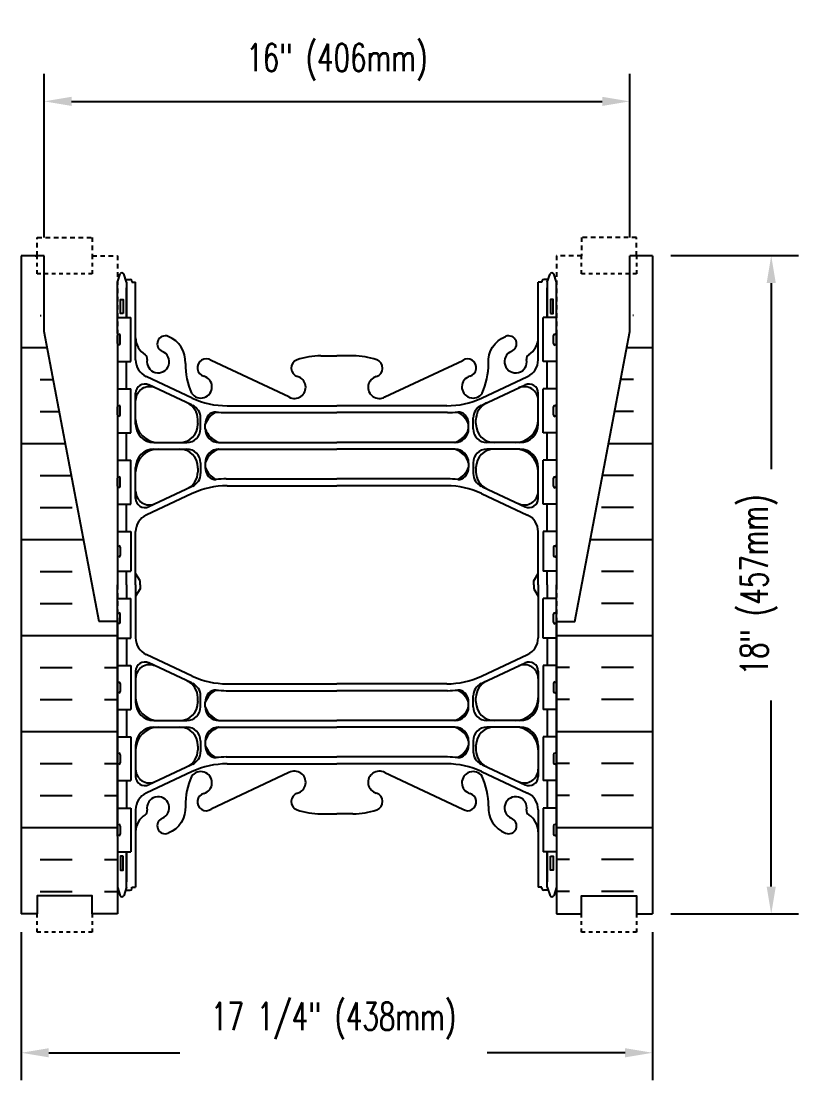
# Model space of a CAD drawing. Header units: inches. Extents: x 429.2 to 483.8, y 216 to 272.6.
# Drawn here: x 444.53 to 465.8, y 216.02 to 245.1 of the extents above; entities that cross this region are included whole.
import ezdxf

# ---------------------------------------------------------------- set-up
doc = ezdxf.new("R2010")
doc.units = ezdxf.units.IN
doc.header["$MEASUREMENT"] = 0
doc.linetypes.add('DASHED2', pattern=[0.375, 0.25, -0.125])
doc.linetypes.add('HIDDEN2', pattern=[0.1875, 0.125, -0.0625])
for name, color, linetype in [('HATCH', 12, 'Continuous'), ('Hidden2', 12, 'HIDDEN2'), ('line25', 2, 'Continuous'), ('LINE50', 5, 'Continuous'), ('LINE9', 9, 'Continuous'), ('TEXT', 4, 'Continuous'), ('Web_Edge', 9, 'Continuous')]:
    doc.layers.add(name, color=color, linetype=linetype)
doc.styles.add('DIM', font='romans.shx', dxfattribs={"width": 0.7})
doc.dimstyles.new('ext_8', dxfattribs={"dimscale": 8, "dimtxt": 0.09375, "dimasz": 0.09375, "dimexe": 0.09375, "dimexo": 0.0625, "dimgap": 0.0625, "dimtad": 1, "dimdec": 3, "dimzin": 3, "dimdsep": 46, "dimlunit": 4, "dimtxsty": 'DIM', "dimcen": 0.09, "dimdle": 0.09375, "dimclrt": 4, "dimadec": 0, "dimazin": 0, "dimtfac": 1, "dimtdec": 3, "dimtmove": 2, "dimatfit": 3, "dimfxl": 0, "dimfrac": 2, "dimtolj": 1, "dimtzin": 0, "dimarcsym": 0})

# ---------------------------------------------------------------- blocks, each defined once
blk = doc.blocks.new('*D32')
at = {"layer": 'Defpoints', "color": 0}
for p in [(461.781, 238.692), (461.781, 220.692), (465.024, 220.692)]:
    blk.add_point(p, dxfattribs=at)
at = {"layer": 'TEXT', "color": 0, "lineweight": -2}
for p, q in [((462.281, 238.692), (465.774, 238.692)), ((465.024, 237.942), (465.024, 232.854)), ((465.024, 221.442), (465.024, 226.529)), ((462.281, 220.692), (465.774, 220.692))]:
    blk.add_line(p, q, dxfattribs=at)
at = {"layer": 'TEXT', "color": 0}
for points in [[(464.899, 237.942), (465.149, 237.942), (465.024, 238.692)], [(464.899, 221.442), (465.149, 221.442), (465.024, 220.692)]]:
    blk.add_solid(points, dxfattribs=at)
at = {"layer": 'TEXT', "color": 4, "insert": (464.684, 229.692), "char_height": 0.75, "attachment_point": 5, "rotation": 90, "style": 'DIM'}
blk.add_mtext('\\A1;18" (457mm)', dxfattribs=at)
blk = doc.blocks.new('*D33')
at = {"layer": 'Defpoints', "color": 0}
for p in [(461.156, 242.911), (445.156, 238.692), (461.156, 238.692)]:
    blk.add_point(p, dxfattribs=at)
at = {"layer": 'TEXT', "color": 0, "lineweight": -2}
for p, q in [((445.156, 239.192), (445.156, 243.661)), ((461.156, 239.192), (461.156, 243.661)), ((445.906, 242.911), (460.406, 242.911))]:
    blk.add_line(p, q, dxfattribs=at)
at = {"layer": 'TEXT', "color": 0}
for points in [[(445.906, 243.036), (445.906, 242.786), (445.156, 242.911)], [(460.406, 243.036), (460.406, 242.786), (461.156, 242.911)]]:
    blk.add_solid(points, dxfattribs=at)
at = {"layer": 'TEXT', "color": 4, "insert": (453.156, 243.983), "char_height": 0.75, "attachment_point": 5, "style": 'DIM'}
blk.add_mtext('\\A1;16" (406mm)', dxfattribs=at)
blk = doc.blocks.new('*D34')
at = {"layer": 'Defpoints', "color": 0}
for p in [(444.531, 220.692), (461.781, 220.692), (461.781, 216.896)]:
    blk.add_point(p, dxfattribs=at)
at = {"layer": 'TEXT', "color": 0, "lineweight": -2}
for p, q in [((444.531, 220.192), (444.531, 216.146)), ((461.781, 220.192), (461.781, 216.146)), ((445.281, 216.896), (448.865, 216.896)), ((461.031, 216.896), (457.265, 216.896))]:
    blk.add_line(p, q, dxfattribs=at)
at = {"layer": 'TEXT', "color": 0}
for points in [[(445.281, 217.021), (445.281, 216.771), (444.531, 216.896)], [(461.031, 217.021), (461.031, 216.771), (461.781, 216.896)]]:
    blk.add_solid(points, dxfattribs=at)
at = {"layer": 'TEXT', "color": 4, "insert": (453.065, 217.767), "char_height": 0.75, "attachment_point": 5, "style": 'DIM'}
blk.add_mtext('\\A1;17 1/4" (438mm)', dxfattribs=at)

msp = doc.modelspace()

# ---------------------------------------------------------------- hatches: boundary and pattern name
at = {"layer": 'HATCH'}
h = msp.add_hatch(dxfattribs=at)
h.set_pattern_fill('INSUL', color=256, scale=7, style=0)
h.set_pattern_definition([(0, (-2482.701, -231.0708), (0, 2.625), []), (0, (-2482.701, -230.1958), (0, 2.625), [0.875, -0.875]), (0, (-2482.701, -229.3208), (0, 2.625), [0.875, -0.875])])
edge = h.paths.add_edge_path()
edge.add_line((447.156, 228.6919), (446.656, 228.6919))
edge.add_line((446.656, 228.6919), (444.906, 237.9419))
edge.add_line((444.906, 237.9419), (444.906, 238.6919))
edge.add_line((444.906, 238.6919), (444.531, 238.6919))
edge.add_line((444.531, 238.6919), (444.531, 220.6919))
edge.add_line((444.531, 220.6919), (444.9685, 220.6919))
edge.add_line((444.9685, 220.6919), (444.9685, 221.1919))
edge.add_line((444.9685, 221.1919), (446.4685, 221.1919))
edge.add_line((446.4685, 221.1919), (446.4685, 220.6919))
edge.add_line((446.4685, 220.6919), (446.906, 220.6919))
edge.add_line((447.156, 228.6919), (447.156, 220.6919))
h = msp.add_hatch(dxfattribs=at)
h.set_pattern_fill('INSUL', color=256, scale=7, style=0)
h.set_pattern_definition([(180, (3389.013, -231.0708), (0, 2.625), []), (180, (3389.013, -230.1958), (0, 2.625), [0.875, -0.875]), (180, (3389.013, -229.3208), (0, 2.625), [0.875, -0.875])])
edge = h.paths.add_edge_path()
edge.add_line((459.156, 228.6919), (459.656, 228.6919))
edge.add_line((459.656, 228.6919), (461.406, 237.9419))
edge.add_line((461.406, 237.9419), (461.406, 238.6919))
edge.add_line((461.406, 238.6919), (461.781, 238.6919))
edge.add_line((461.781, 238.6919), (461.781, 220.6919))
edge.add_line((461.781, 220.6919), (461.3435, 220.6919))
edge.add_line((461.3435, 220.6919), (461.3435, 221.1919))
edge.add_line((461.3435, 221.1919), (459.8435, 221.1919))
edge.add_line((459.8435, 221.1919), (459.8435, 220.6919))
edge.add_line((459.8435, 220.6919), (459.406, 220.6919))
edge.add_line((459.156, 228.6919), (459.156, 220.6919))

# ---------------------------------------------------------------- linework, layer by layer
at = {"layer": 'Hidden2'}
for points in [[(444.906, 238.6919), (444.9685, 238.6919), (444.9685, 239.1919), (446.4685, 239.1919), (446.4685, 238.6919), (447.156, 238.6919), (447.156, 228.6919)], [(461.406, 238.6919), (461.3435, 238.6919), (461.3435, 239.1919), (459.8435, 239.1919), (459.8435, 238.6919), (459.156, 238.6919), (459.156, 228.6919)]]:
    msp.add_lwpolyline(points, dxfattribs=at)
at = {"layer": 'line25'}
for p, q in [((447.156, 236.9969), (447.521, 236.9969)), ((447.521, 235.7969), (447.521, 236.9969)), ((459.156, 236.9969), (458.7911, 236.9969)), ((458.7911, 235.7969), (458.7911, 236.9969)), ((447.156, 236.2869), (447.156, 236.5069)), ((447.156, 236.4519), (447.156, 236.4519)), ((447.196, 236.5469), (447.196, 236.5469)), ((447.236, 236.2869), (447.236, 236.5069)), ((459.076, 236.2869), (459.076, 236.5069)), ((459.116, 236.5469), (459.116, 236.5469)), ((459.156, 236.2869), (459.156, 236.5069)), ((459.156, 236.4519), (459.156, 236.4519)), ((447.156, 236.3419), (447.156, 236.3419)), ((447.196, 236.2469), (447.196, 236.2469)), ((459.116, 236.2469), (459.116, 236.2469)), ((459.156, 236.3419), (459.156, 236.3419)), ((447.156, 235.7969), (447.521, 235.7969)), ((459.156, 235.7969), (458.7911, 235.7969)), ((447.156, 235.0469), (447.521, 235.0469)), ((447.521, 233.8469), (447.521, 235.0469)), ((459.156, 235.0469), (458.7911, 235.0469)), ((458.7911, 233.8469), (458.7911, 235.0469)), ((447.156, 234.3369), (447.156, 234.5569)), ((447.156, 234.5019), (447.156, 234.5019)), ((447.156, 234.3919), (447.156, 234.3919)), ((447.196, 234.5969), (447.196, 234.5969)), ((447.236, 234.3369), (447.236, 234.5569)), ((459.076, 234.3369), (459.076, 234.5569)), ((459.116, 234.5969), (459.116, 234.5969)), ((459.156, 234.3369), (459.156, 234.5569)), ((459.156, 234.5019), (459.156, 234.5019)), ((459.156, 234.3919), (459.156, 234.3919)), ((447.196, 234.2969), (447.196, 234.2969)), ((459.116, 234.2969), (459.116, 234.2969)), ((447.156, 233.8469), (447.521, 233.8469)), ((459.156, 233.8469), (458.7911, 233.8469)), ((447.156, 233.0969), (447.521, 233.0969)), ((447.521, 231.8969), (447.521, 233.0969)), ((459.156, 233.0969), (458.7911, 233.0969)), ((458.7911, 231.8969), (458.7911, 233.0969)), ((447.196, 232.6469), (447.196, 232.6469)), ((459.116, 232.6469), (459.116, 232.6469)), ((447.156, 232.3869), (447.156, 232.6069)), ((447.156, 232.5519), (447.156, 232.5519)), ((447.156, 232.4419), (447.156, 232.4419)), ((447.196, 232.3469), (447.196, 232.3469)), ((447.236, 232.3869), (447.236, 232.6069)), ((459.076, 232.3869), (459.076, 232.6069)), ((459.116, 232.3469), (459.116, 232.3469)), ((459.156, 232.3869), (459.156, 232.6069)), ((459.156, 232.5519), (459.156, 232.5519)), ((459.156, 232.4419), (459.156, 232.4419)), ((447.156, 231.8969), (447.521, 231.8969)), ((459.156, 231.8969), (458.7911, 231.8969)), ((447.156, 231.1469), (447.521, 231.1469)), ((447.521, 231.1469), (447.521, 230.0669)), ((459.156, 231.1469), (458.7911, 231.1469)), ((458.7911, 231.1469), (458.7911, 230.0669)), ((447.156, 230.7169), (447.156, 230.4969)), ((447.156, 230.6619), (447.156, 230.6619)), ((447.196, 230.7569), (447.196, 230.7569)), ((447.236, 230.7169), (447.236, 230.4969)), ((459.076, 230.7169), (459.076, 230.4969)), ((459.116, 230.7569), (459.116, 230.7569)), ((459.156, 230.7169), (459.156, 230.4969)), ((459.156, 230.6619), (459.156, 230.6619)), ((447.156, 230.5519), (447.156, 230.5519)), ((447.196, 230.4569), (447.196, 230.4569)), ((459.116, 230.4569), (459.116, 230.4569)), ((459.156, 230.5519), (459.156, 230.5519)), ((447.156, 230.0669), (447.521, 230.0669)), ((459.156, 230.0669), (458.7911, 230.0669)), ((447.156, 229.3169), (447.521, 229.3169)), ((447.521, 228.2369), (447.521, 229.3169)), ((459.156, 229.3169), (458.7911, 229.3169)), ((458.7911, 228.2369), (458.7911, 229.3169)), ((447.156, 228.6669), (447.156, 228.8869)), ((447.196, 228.9269), (447.196, 228.9269)), ((447.236, 228.6669), (447.236, 228.8869)), ((459.076, 228.6669), (459.076, 228.8869)), ((459.116, 228.9269), (459.116, 228.9269)), ((459.156, 228.6669), (459.156, 228.8869)), ((447.156, 228.8319), (447.156, 228.8319)), ((447.156, 228.7219), (447.156, 228.7219)), ((447.156, 228.6919), (447.156, 220.6919)), ((447.196, 228.6269), (447.196, 228.6269)), ((459.116, 228.6269), (459.116, 228.6269)), ((459.156, 228.8319), (459.156, 228.8319)), ((459.156, 228.7219), (459.156, 228.7219)), ((459.156, 228.6919), (459.156, 220.6919)), ((447.156, 228.2369), (447.521, 228.2369)), ((459.156, 228.2369), (458.7911, 228.2369)), ((447.156, 227.4869), (447.521, 227.4869)), ((447.521, 227.4869), (447.521, 226.2869)), ((459.156, 227.4869), (458.7911, 227.4869)), ((458.7911, 227.4869), (458.7911, 226.2869)), ((447.156, 226.9969), (447.156, 226.7769)), ((447.156, 226.9419), (447.156, 226.9419)), ((447.156, 226.8319), (447.156, 226.8319)), ((447.196, 227.0369), (447.196, 227.0369)), ((447.236, 226.9969), (447.236, 226.7769)), ((459.076, 226.9969), (459.076, 226.7769)), ((459.116, 227.0369), (459.116, 227.0369)), ((459.156, 226.9969), (459.156, 226.7769)), ((459.156, 226.9419), (459.156, 226.9419)), ((459.156, 226.8319), (459.156, 226.8319)), ((447.196, 226.7369), (447.196, 226.7369)), ((459.116, 226.7369), (459.116, 226.7369)), ((447.156, 226.2869), (447.521, 226.2869)), ((459.156, 226.2869), (458.7911, 226.2869)), ((447.156, 225.5369), (447.521, 225.5369)), ((447.521, 225.5369), (447.521, 224.3369)), ((459.156, 225.5369), (458.7911, 225.5369)), ((458.7911, 225.5369), (458.7911, 224.3369)), ((447.156, 225.0469), (447.156, 224.8269)), ((447.156, 224.9919), (447.156, 224.9919)), ((447.156, 224.8819), (447.156, 224.8819)), ((447.196, 224.7869), (447.196, 224.7869)), ((447.236, 225.0469), (447.236, 224.8269)), ((459.076, 225.0469), (459.076, 224.8269)), ((459.116, 224.7869), (459.116, 224.7869)), ((459.156, 225.0469), (459.156, 224.8269)), ((459.156, 224.9919), (459.156, 224.9919)), ((459.156, 224.8819), (459.156, 224.8819)), ((447.156, 224.3369), (447.521, 224.3369)), ((459.156, 224.3369), (458.7911, 224.3369)), ((447.156, 223.5869), (447.521, 223.5869)), ((447.521, 223.5869), (447.521, 222.3869)), ((459.156, 223.5869), (458.7911, 223.5869)), ((458.7911, 223.5869), (458.7911, 222.3869)), ((447.156, 223.0969), (447.156, 222.8769)), ((447.156, 223.0419), (447.156, 223.0419)), ((447.196, 223.1369), (447.196, 223.1369)), ((447.236, 223.0969), (447.236, 222.8769)), ((459.076, 223.0969), (459.076, 222.8769)), ((459.116, 223.1369), (459.116, 223.1369)), ((459.156, 223.0969), (459.156, 222.8769)), ((459.156, 223.0419), (459.156, 223.0419)), ((447.156, 222.9319), (447.156, 222.9319)), ((447.196, 222.8369), (447.196, 222.8369)), ((459.116, 222.8369), (459.116, 222.8369)), ((459.156, 222.9319), (459.156, 222.9319)), ((447.156, 222.3869), (447.521, 222.3869)), ((459.156, 222.3869), (458.7911, 222.3869))]:
    msp.add_line(p, q, dxfattribs=at)
for centre, start, end in [((447.196, 236.5069), 90, 180), ((447.196, 236.5069), 360, 90), ((459.116, 236.5069), 90, 180), ((459.116, 236.5069), 0, 90), ((447.196, 236.2869), 180, 270), ((447.196, 236.2869), 270, 0), ((459.116, 236.2869), 180, 270), ((459.116, 236.2869), 270, 0), ((447.196, 234.5569), 90, 180), ((447.196, 234.5569), 360, 90), ((459.116, 234.5569), 90, 180), ((459.116, 234.5569), 0, 90), ((447.196, 234.3369), 180, 270), ((447.196, 234.3369), 270, 0), ((459.116, 234.3369), 180, 270), ((459.116, 234.3369), 270, 0), ((447.196, 232.6069), 90, 180), ((447.196, 232.6069), 360, 90), ((459.116, 232.6069), 90, 180), ((459.116, 232.6069), 0, 90), ((447.196, 232.3869), 180, 270), ((447.196, 232.3869), 270, 0), ((459.116, 232.3869), 180, 270), ((459.116, 232.3869), 270, 0), ((447.196, 230.7169), 90, 180), ((447.196, 230.7169), 0, 90), ((459.116, 230.7169), 90, 180), ((459.116, 230.7169), 360, 90), ((447.196, 230.4969), 180, 270), ((447.196, 230.4969), 270, 0), ((459.116, 230.4969), 180, 270), ((459.116, 230.4969), 270, 0), ((447.196, 228.8869), 90, 180), ((447.196, 228.8869), 360, 90), ((459.116, 228.8869), 90, 180), ((459.116, 228.8869), 0, 90), ((447.196, 228.6669), 180, 270), ((447.196, 228.6669), 270, 0), ((459.116, 228.6669), 180, 270), ((459.116, 228.6669), 270, 0), ((447.196, 226.9969), 90, 180), ((447.196, 226.9969), 0, 90), ((459.116, 226.9969), 90, 180), ((459.116, 226.9969), 360, 90), ((447.196, 226.7769), 180, 270), ((447.196, 226.7769), 270, 0), ((459.116, 226.7769), 180, 270), ((459.116, 226.7769), 270, 0), ((447.196, 225.0469), 90, 180), ((447.196, 225.0469), 0, 90), ((459.116, 225.0469), 90, 180), ((459.116, 225.0469), 360, 90), ((447.196, 224.8269), 180, 270), ((447.196, 224.8269), 270, 0), ((459.116, 224.8269), 180, 270), ((459.116, 224.8269), 270, 0), ((447.196, 223.0969), 90, 180), ((447.196, 223.0969), 0, 90), ((459.116, 223.0969), 90, 180), ((459.116, 223.0969), 360, 90), ((447.196, 222.8769), 180, 270), ((447.196, 222.8769), 270, 0), ((459.116, 222.8769), 180, 270), ((459.116, 222.8769), 270, 0)]:
    msp.add_arc(centre, 0.04, start, end, dxfattribs=at)
at = {"layer": 'LINE50'}
for p, q in [((444.531, 238.6919), (444.531, 238.6919)), ((444.531, 238.6919), (444.531, 220.6919)), ((445.156, 238.6919), (444.531, 238.6919)), ((461.781, 238.6919), (461.156, 238.6919)), ((461.781, 238.6919), (461.781, 238.6919)), ((461.781, 238.6919), (461.781, 238.6919)), ((461.781, 238.6919), (461.781, 220.6919))]:
    msp.add_line(p, q, dxfattribs=at)
for points in [[(447.156, 228.6919), (446.656, 228.6919), (445.156, 236.6205), (445.156, 238.6919)], [(459.156, 228.6919), (459.656, 228.6919), (461.156, 236.6205), (461.156, 238.6919)], [(447.156, 220.6919), (446.4685, 220.6919), (446.4685, 221.1919), (444.9685, 221.1919), (444.9685, 220.6919), (444.531, 220.6919)], [(459.156, 220.6919), (459.8435, 220.6919), (459.8435, 221.1919), (461.3435, 221.1919), (461.3435, 220.6919), (461.781, 220.6919)]]:
    msp.add_lwpolyline(points, dxfattribs=at)
at = {"layer": 'LINE9', "linetype": 'DASHED2', "ltscale": 0.15}
for points in [[(446.4685, 238.6919), (446.4685, 238.6919), (446.4685, 238.1919), (444.9685, 238.1919), (444.9685, 238.6919), (444.9685, 238.6919)], [(461.3435, 238.6919), (461.3435, 238.6919), (461.3435, 238.1919), (459.8435, 238.1919), (459.8435, 238.6919), (459.8435, 238.6919)], [(446.4685, 220.6919), (446.4685, 220.6919), (446.4685, 220.1919), (444.9685, 220.1919), (444.9685, 220.6919), (444.9685, 220.6919)], [(461.3435, 220.6919), (461.3435, 220.6919), (461.3435, 220.1919), (459.8435, 220.1919), (459.8435, 220.6919), (459.8435, 220.6919)]]:
    msp.add_lwpolyline(points, dxfattribs=at)
at = {"layer": 'Web_Edge'}
for p, q in [((447.156, 237.9632), (447.231, 238.1932)), ((447.406, 237.9632), (447.331, 238.1932)), ((458.906, 237.9632), (458.981, 238.1932)), ((459.156, 237.9632), (459.081, 238.1932)), ((447.38, 238.0432), (447.506, 238.0432)), ((447.406, 237.9632), (447.406, 236.9969)), ((447.556, 237.9932), (447.556, 237.9632)), ((447.556, 237.9932), (447.556, 237.9932)), ((447.556, 237.9632), (447.656, 237.9632)), ((447.656, 235.8412), (447.656, 237.9632)), ((458.656, 235.8412), (458.656, 237.9632)), ((458.756, 237.9632), (458.656, 237.9632)), ((458.756, 237.9932), (458.756, 237.9932)), ((458.756, 237.9932), (458.756, 237.9632)), ((458.9321, 238.0432), (458.806, 238.0432)), ((458.906, 237.9632), (458.906, 236.9969)), ((452.7168, 235.9521), (453.156, 235.9521)), ((453.5953, 235.9521), (453.156, 235.9521)), ((451.8458, 234.8283), (449.7186, 235.8276)), ((454.4663, 234.8283), (456.5935, 235.8276)), ((449.2023, 234.7995), (447.9441, 235.3884)), ((457.1098, 234.7995), (458.368, 235.3884)), ((449.1783, 234.612), (448.012, 235.1579)), ((457.1338, 234.612), (458.3001, 235.1579)), ((447.656, 234.0832), (447.656, 234.9314)), ((458.656, 234.0832), (458.656, 234.9314)), ((450.132, 234.3999), (453.156, 234.3999)), ((450.156, 234.5874), (453.156, 234.5874)), ((456.156, 234.5874), (453.156, 234.5874)), ((456.1801, 234.3999), (453.156, 234.3999)), ((449.356, 234.1067), (449.356, 234.2108)), ((449.356, 234.1067), (449.356, 234.0832)), ((449.431, 233.9582), (449.431, 234.2552)), ((456.881, 233.9582), (456.881, 234.2552)), ((456.956, 234.1067), (456.956, 234.2108)), ((456.956, 234.1067), (456.956, 234.0832)), ((449.556, 233.9582), (449.556, 234.0841)), ((456.756, 233.9582), (456.756, 234.0841)), ((448.156, 233.5832), (449.056, 233.5832)), ((449.931, 233.5832), (453.156, 233.5832)), ((456.381, 233.5832), (453.156, 233.5832)), ((458.156, 233.5832), (457.256, 233.5832)), ((448.156, 233.4032), (449.056, 233.4032)), ((449.931, 233.4032), (453.156, 233.4032)), ((456.381, 233.4032), (453.156, 233.4032)), ((458.156, 233.4032), (457.256, 233.4032)), ((449.431, 233.0282), (449.431, 232.7312)), ((449.556, 233.0282), (449.556, 232.9145)), ((449.556, 233.0282), (449.556, 232.9025)), ((456.756, 233.0282), (456.756, 232.9025)), ((456.756, 233.0282), (456.756, 232.9145)), ((456.881, 233.0282), (456.881, 232.7312)), ((447.656, 232.0549), (447.656, 232.9032)), ((449.356, 232.8797), (449.356, 232.9032)), ((449.356, 232.8797), (449.356, 232.7756)), ((456.956, 232.8797), (456.956, 232.9032)), ((456.956, 232.8797), (456.956, 232.7756)), ((458.656, 232.0549), (458.656, 232.9032)), ((449.1791, 232.3747), (448.012, 231.8285)), ((450.1329, 232.5869), (453.156, 232.5869)), ((450.156, 232.399), (453.156, 232.399)), ((456.1792, 232.5869), (453.156, 232.5869)), ((456.156, 232.399), (453.156, 232.399)), ((457.133, 232.3747), (458.3001, 231.8285)), ((449.2023, 232.1868), (447.9441, 231.598)), ((457.1098, 232.1868), (458.368, 231.598)), ((447.656, 229.6919), (447.656, 231.1451)), ((458.656, 229.6919), (458.656, 231.1451)), ((447.776, 229.8043), (447.656, 230.0043)), ((447.776, 229.8043), (447.656, 230.0043)), ((447.776, 229.6919), (447.776, 229.8043)), ((447.776, 229.6919), (447.776, 229.8043)), ((458.536, 229.8043), (458.656, 230.0043)), ((458.536, 229.8043), (458.656, 230.0043)), ((458.536, 229.6919), (458.536, 229.8043)), ((458.536, 229.6919), (458.536, 229.8043)), ((447.656, 229.6919), (447.656, 228.2387)), ((447.776, 229.5796), (447.656, 229.3796)), ((447.776, 229.5796), (447.656, 229.3796)), ((447.776, 229.6919), (447.776, 229.5796)), ((447.776, 229.6919), (447.776, 229.5796)), ((458.536, 229.6919), (458.536, 229.5796)), ((458.536, 229.6919), (458.536, 229.5796)), ((458.536, 229.5796), (458.656, 229.3796)), ((458.536, 229.5796), (458.656, 229.3796)), ((458.656, 229.6919), (458.656, 228.2387)), ((449.2023, 227.197), (447.9441, 227.7858)), ((457.1098, 227.197), (458.368, 227.7858)), ((449.1791, 227.0091), (448.012, 227.5553)), ((457.133, 227.0091), (458.3001, 227.5553)), ((447.656, 227.3289), (447.656, 226.4806)), ((458.656, 227.3289), (458.656, 226.4806)), ((450.156, 226.9849), (453.156, 226.9849)), ((456.156, 226.9849), (453.156, 226.9849)), ((449.356, 226.5042), (449.356, 226.6083)), ((449.431, 226.3556), (449.431, 226.6527)), ((450.132, 226.797), (453.156, 226.797)), ((456.1801, 226.797), (453.156, 226.797)), ((456.881, 226.3556), (456.881, 226.6527)), ((456.956, 226.5042), (456.956, 226.6083)), ((449.356, 226.5042), (449.356, 226.4806)), ((449.556, 226.3553), (449.556, 226.4812)), ((456.756, 226.3553), (456.756, 226.4812)), ((456.956, 226.5042), (456.956, 226.4806)), ((448.156, 225.9806), (449.056, 225.9806)), ((449.931, 225.9803), (453.156, 225.9803)), ((456.381, 225.9803), (453.156, 225.9803)), ((458.156, 225.9806), (457.256, 225.9806)), ((448.156, 225.8006), (449.056, 225.8006)), ((449.931, 225.8003), (453.156, 225.8003)), ((456.381, 225.8003), (453.156, 225.8003)), ((458.156, 225.8006), (457.256, 225.8006)), ((449.431, 225.4256), (449.431, 225.1286)), ((449.556, 225.4253), (449.556, 225.2995)), ((449.556, 225.4253), (449.556, 225.3116)), ((456.756, 225.4253), (456.756, 225.3116)), ((456.756, 225.4253), (456.756, 225.2995)), ((456.881, 225.4256), (456.881, 225.1286)), ((447.656, 225.3006), (447.656, 224.4524)), ((449.356, 225.2771), (449.356, 225.3006)), ((449.356, 225.2771), (449.356, 225.173)), ((456.956, 225.2771), (456.956, 225.3006)), ((456.956, 225.2771), (456.956, 225.173)), ((458.656, 225.3006), (458.656, 224.4524)), ((450.1329, 224.9839), (453.156, 224.9839)), ((450.156, 224.7964), (453.156, 224.7964)), ((456.1792, 224.9839), (453.156, 224.9839)), ((456.156, 224.7964), (453.156, 224.7964)), ((449.2023, 224.5843), (447.9441, 223.9955)), ((449.1783, 224.7718), (448.012, 224.226)), ((451.8458, 224.5556), (449.7186, 223.5562)), ((454.4663, 224.5556), (456.5935, 223.5562)), ((457.1098, 224.5843), (458.368, 223.9955)), ((457.1338, 224.7718), (458.3001, 224.226)), ((447.656, 223.5426), (447.656, 221.4206)), ((452.7168, 223.4317), (453.156, 223.4317)), ((453.5953, 223.4317), (453.156, 223.4317)), ((458.656, 223.5426), (458.656, 221.4206)), ((447.406, 221.4206), (447.406, 222.3869)), ((458.906, 221.4206), (458.906, 222.3869)), ((447.156, 221.4206), (447.231, 221.1906)), ((447.406, 221.4206), (447.331, 221.1906)), ((447.38, 221.3406), (447.506, 221.3406)), ((447.556, 221.4206), (447.656, 221.4206)), ((447.556, 221.3906), (447.556, 221.4206)), ((447.556, 221.3906), (447.556, 221.3906)), ((458.756, 221.4206), (458.656, 221.4206)), ((458.756, 221.3906), (458.756, 221.4206)), ((458.756, 221.3906), (458.756, 221.3906)), ((458.9321, 221.3406), (458.806, 221.3406)), ((458.906, 221.4206), (458.981, 221.1906)), ((459.156, 221.4206), (459.081, 221.1906))]:
    msp.add_line(p, q, dxfattribs=at)
for points in [[(447.156, 236.5632), (447.156, 237.9632)], [(459.156, 236.5632), (459.156, 237.9632)], [(447.406, 236.9969), (447.406, 237.8132)], [(458.906, 236.9969), (458.906, 237.8132)], [(447.156, 236.5632), (447.156, 229.6919)], [(459.156, 236.5632), (459.156, 229.6919)], [(447.406, 235.0469), (447.406, 235.8032)], [(458.906, 235.0469), (458.906, 235.7969)], [(447.406, 233.0969), (447.406, 233.8532)], [(458.906, 233.0969), (458.906, 233.8469)], [(447.406, 231.1469), (447.406, 231.9064)], [(458.906, 231.1469), (458.906, 231.8969)], [(447.406, 229.6919), (447.406, 230.0764)], [(458.906, 229.6919), (458.906, 230.0669)], [(447.156, 222.8206), (447.156, 229.6919)], [(447.406, 229.6919), (447.406, 229.3169)], [(458.906, 229.6919), (458.906, 229.3169)], [(459.156, 222.8206), (459.156, 229.6919)], [(447.406, 228.2369), (447.406, 227.4869)], [(458.906, 228.2369), (458.906, 227.4869)], [(447.406, 226.2869), (447.406, 225.5369)], [(458.906, 226.2869), (458.906, 225.5369)], [(447.406, 224.3369), (447.406, 223.5869)], [(458.906, 224.3369), (458.906, 223.5869)], [(447.156, 222.8206), (447.156, 221.4206)], [(459.156, 222.8206), (459.156, 221.4206)], [(447.406, 222.3869), (447.406, 221.5706)], [(458.906, 222.3869), (458.906, 221.5706)]]:
    msp.add_lwpolyline(points, dxfattribs=at)
for points in [[(447.316, 237.1132), (447.246, 237.1132), (447.246, 237.4932), (447.316, 237.4932)], [(458.996, 237.1132), (459.066, 237.1132), (459.066, 237.4932), (458.996, 237.4932)], [(447.316, 222.2706), (447.246, 222.2706), (447.246, 221.8906), (447.316, 221.8906)], [(458.996, 222.2706), (459.066, 222.2706), (459.066, 221.8906), (458.996, 221.8906)]]:
    msp.add_lwpolyline(points, close=True, dxfattribs=at)
for points in [[(449.0143, 235.7418, 0.3253125), (448.5477, 236.4839)], [(457.2978, 235.7418, -0.3253125), (457.7643, 236.4839)], [(449.0143, 223.6421, -0.3253125), (448.5477, 222.8999)], [(457.2978, 223.6421, 0.3253125), (457.7643, 222.8999)]]:
    msp.add_lwpolyline(points, format="xyb", dxfattribs=at)
for centre, radius, start, end in [((447.281, 238.1665), 0.0567, 28.07249, 151.92751), ((459.031, 238.1665), 0.0567, 28.07249, 151.92751), ((447.506, 237.9932), 0.05, 0, 90), ((458.806, 237.9932), 0.05, 90, 180), ((448.206, 236.4479), 0.55, 180, 238.0732), ((448.466, 236.2797), 0.22, 68.19625, 248.19625), ((457.846, 236.2797), 0.22, 291.80375, 111.80375), ((458.106, 236.4479), 0.55, 301.9268, 0), ((448.156, 235.8412), 0.5, 180, 244.92041), ((447.8491, 235.875), 0.125, 348.90556, 58.0732), ((448.271, 235.7922), 0.305, 168.90556, 68.19625), ((449.5853, 235.6281), 0.24, 56.25, 254.27465), ((452.146, 235.617), 0.24, 108.92296, 254.27465), ((452.7168, 233.9521), 2, 90, 108.92296), ((453.5953, 233.9521), 2, 71.07704, 90), ((454.166, 235.617), 0.24, 285.72535, 71.07704), ((456.7268, 235.6281), 0.24, 285.72535, 123.75), ((458.041, 235.7922), 0.305, 111.80375, 11.09444), ((458.463, 235.875), 0.125, 121.9268, 191.09444), ((458.156, 235.8412), 0.5, 295.07959, 0), ((451.0143, 235.7423), 2, 180.01456, 203.96383), ((455.2978, 235.7423), 2, 336.03617, 359.98544), ((449.4376, 235.1035), 0.305, 214.67032, 74.27465), ((451.9983, 235.0924), 0.305, 240, 74.27465), ((454.3138, 235.0924), 0.305, 105.72535, 300), ((456.8745, 235.1035), 0.305, 105.72535, 325.32968), ((447.906, 234.9314), 0.25, 64.92041, 180), ((448.031, 234.7349), 0.375, 64.92041, 180), ((458.281, 234.7349), 0.375, 0, 115.07959), ((458.406, 234.9314), 0.25, 0, 115.07959), ((450.156, 236.8374), 2.25, 244.92041, 270), ((456.156, 236.8374), 2.25, 270, 295.07959), ((448.856, 234.2108), 0.5, 0, 64.92041), ((450.132, 236.6499), 2.25, 244.92041, 245.94764), ((449.0549, 234.2549), 0.3762, 0.05139, 64.80806), ((450.1391, 233.8613), 0.6242, 117.09656, 159.08811), ((449.8379, 234.1676), 0.25, 86.12089, 138.37041), ((450.132, 236.6499), 2.25, 262.92277, 270), ((456.1801, 236.6499), 2.25, 270, 277.07723), ((456.4742, 234.1676), 0.25, 41.62959, 93.87911), ((456.1729, 233.8613), 0.6242, 20.91189, 62.90344), ((457.2572, 234.2549), 0.3762, 115.19194, 179.94861), ((457.456, 234.2108), 0.5, 115.07959, 180), ((456.1801, 236.6499), 2.25, 294.05236, 295.07959), ((448.281, 234.2082), 0.625, 180, 270), ((449.9322, 234.0838), 0.3762, 138.37041, 179.94861), ((456.3799, 234.0838), 0.3762, 0.05139, 41.62959), ((458.031, 234.2082), 0.625, 270, 0), ((448.156, 234.0832), 0.5, 180, 270), ((448.856, 234.0832), 0.5, 270, 0), ((449.056, 233.9582), 0.375, 270, 0), ((450.1378, 234.165), 0.6175, 199.56816, 250.43184), ((449.931, 233.9582), 0.375, 180, 270), ((456.381, 233.9582), 0.375, 270, 0), ((456.1742, 234.165), 0.6175, 289.56816, 340.43184), ((457.256, 233.9582), 0.375, 180, 270), ((457.456, 234.0832), 0.5, 180, 270), ((458.156, 234.0832), 0.5, 270, 0), ((448.281, 232.7782), 0.625, 90, 180), ((448.156, 232.9032), 0.5, 90, 180), ((448.856, 232.9032), 0.5, 0, 90), ((449.056, 233.0282), 0.375, 360, 90), ((450.1378, 232.8217), 0.6175, 109.64583, 160.43184), ((449.931, 233.0282), 0.375, 90, 180), ((456.381, 233.0282), 0.375, 360, 90), ((456.1742, 232.8217), 0.6175, 19.56816, 70.35417), ((457.256, 233.0282), 0.375, 90, 180), ((457.456, 232.9032), 0.5, 90, 180), ((458.031, 232.7782), 0.625, 360, 90), ((458.156, 232.9032), 0.5, 0, 90), ((448.856, 232.7756), 0.5, 295.07959, 360), ((449.0549, 232.7315), 0.3761, 295.18699, 359.95087), ((450.1391, 233.1253), 0.6242, 200.91189, 242.89488), ((449.9321, 232.9028), 0.3761, 180.04913, 221.61347), ((449.8379, 232.819), 0.25, 221.61347, 273.89879), ((456.4742, 232.819), 0.25, 266.10121, 318.38653), ((456.1729, 233.1253), 0.6242, 297.10512, 339.08811), ((456.3799, 232.9028), 0.3761, 318.38653, 359.95087), ((457.2571, 232.7315), 0.3761, 180.04913, 244.81301), ((457.456, 232.7756), 0.5, 180, 244.92041), ((450.1329, 230.3369), 2.25, 114.07524, 115.07959), ((450.156, 230.149), 2.25, 90, 115.07959), ((450.1329, 230.3369), 2.25, 90, 97.09702), ((456.156, 230.149), 2.25, 64.92041, 90), ((456.1792, 230.3369), 2.25, 82.90298, 90), ((456.1792, 230.3369), 2.25, 64.92041, 65.92476), ((448.031, 232.2515), 0.375, 180, 295.07959), ((447.906, 232.0549), 0.25, 180, 295.07959), ((458.281, 232.2515), 0.375, 244.92041, 360), ((458.406, 232.0549), 0.25, 244.92041, 0), ((448.156, 231.1451), 0.5, 115.07959, 180), ((458.156, 231.1451), 0.5, 0, 64.92041), ((448.156, 228.2387), 0.5, 180, 244.92041), ((458.156, 228.2387), 0.5, 295.07959, 360), ((447.906, 227.3289), 0.25, 64.92041, 180), ((448.031, 227.1324), 0.375, 64.92041, 180), ((458.281, 227.1324), 0.375, 0, 115.07959), ((458.406, 227.3289), 0.25, 360, 115.07959), ((450.156, 229.2349), 2.25, 244.92041, 270), ((456.156, 229.2349), 2.25, 270, 295.07959), ((448.856, 226.6083), 0.5, 0, 64.92041), ((450.1329, 229.047), 2.25, 244.92041, 245.92476), ((449.0549, 226.6524), 0.3761, 0.04913, 64.81301), ((457.2571, 226.6524), 0.3761, 115.18699, 179.95087), ((457.456, 226.6083), 0.5, 115.07959, 180), ((456.1792, 229.047), 2.25, 294.07524, 295.07959), ((448.281, 226.6056), 0.625, 180, 270), ((450.1391, 226.2584), 0.6242, 117.09656, 159.08811), ((449.9322, 226.4809), 0.3762, 138.37041, 179.94861), ((449.8379, 226.5647), 0.25, 86.12089, 138.37041), ((450.132, 229.047), 2.25, 262.92277, 270), ((456.1801, 229.047), 2.25, 270, 277.07723), ((456.4742, 226.5647), 0.25, 41.62959, 93.87911), ((456.1729, 226.2584), 0.6242, 20.91189, 62.90344), ((456.3799, 226.4809), 0.3762, 0.05139, 41.62959), ((458.031, 226.6056), 0.625, 270, 0), ((448.156, 226.4806), 0.5, 180, 270), ((448.856, 226.4806), 0.5, 270, 0), ((449.056, 226.3556), 0.375, 270, 0), ((449.931, 226.3553), 0.375, 180, 270), ((450.1378, 226.5621), 0.6175, 199.56816, 250.43184), ((456.1742, 226.5621), 0.6175, 289.56816, 340.43184), ((456.381, 226.3553), 0.375, 270, 0), ((457.256, 226.3556), 0.375, 180, 270), ((457.456, 226.4806), 0.5, 180, 270), ((458.156, 226.4806), 0.5, 270, 360), ((448.156, 225.3006), 0.5, 90, 180), ((448.281, 225.1756), 0.625, 90, 180), ((448.856, 225.3006), 0.5, 0, 90), ((449.056, 225.4256), 0.375, 360, 90), ((449.931, 225.4253), 0.375, 90, 180), ((450.1378, 225.2187), 0.6175, 109.64583, 160.43184), ((456.381, 225.4253), 0.375, 360, 90), ((456.1742, 225.2187), 0.6175, 19.56816, 70.35417), ((457.256, 225.4256), 0.375, 90, 180), ((457.456, 225.3006), 0.5, 90, 180), ((458.031, 225.1756), 0.625, 360, 90), ((458.156, 225.3006), 0.5, 360, 90), ((448.856, 225.173), 0.5, 295.07959, 360), ((449.0549, 225.129), 0.3762, 295.19194, 359.94861), ((449.9321, 225.2999), 0.3761, 180.04913, 221.61347), ((450.1391, 225.5223), 0.6242, 200.91189, 242.89488), ((456.1729, 225.5223), 0.6242, 297.10512, 339.08811), ((456.3799, 225.2999), 0.3761, 318.38653, 359.95087), ((457.2572, 225.129), 0.3762, 180.05139, 244.80806), ((457.456, 225.173), 0.5, 180, 244.92041), ((450.132, 222.7339), 2.25, 114.05236, 115.07959), ((450.156, 222.5464), 2.25, 90, 115.07959), ((449.8379, 225.2161), 0.25, 221.61347, 273.89879), ((450.1329, 222.7339), 2.25, 90, 97.09702), ((456.156, 222.5464), 2.25, 64.92041, 90), ((456.1792, 222.7339), 2.25, 82.90298, 90), ((456.4742, 225.2161), 0.25, 266.10121, 318.38653), ((456.1801, 222.7339), 2.25, 64.92041, 65.94764), ((448.031, 224.6489), 0.375, 180, 295.07959), ((449.4376, 224.2804), 0.305, 285.72535, 145.32968), ((451.9983, 224.2914), 0.305, 285.72535, 120), ((454.3138, 224.2914), 0.305, 60, 254.27465), ((456.8745, 224.2804), 0.305, 34.67032, 254.27465), ((458.281, 224.6489), 0.375, 244.92041, 360), ((447.906, 224.4524), 0.25, 180, 295.07959), ((451.0143, 223.6416), 2, 156.03617, 179.98544), ((455.2978, 223.6416), 2, 0.01456, 23.96383), ((458.406, 224.4524), 0.25, 244.92041, 360), ((448.156, 223.5426), 0.5, 115.07959, 180), ((449.5853, 223.7558), 0.24, 105.72535, 303.75), ((452.146, 223.7668), 0.24, 105.72535, 251.07704), ((454.166, 223.7668), 0.24, 288.92296, 74.27465), ((456.7268, 223.7558), 0.24, 236.25, 74.27465), ((458.156, 223.5426), 0.5, 360, 64.92041), ((448.271, 223.5916), 0.305, 291.80375, 191.09444), ((458.041, 223.5916), 0.305, 348.90556, 248.19625), ((448.206, 222.936), 0.55, 121.9268, 180), ((447.8491, 223.5089), 0.125, 301.9268, 11.09444), ((452.7168, 225.4317), 2, 251.07704, 270), ((453.5953, 225.4317), 2, 270, 288.92296), ((458.463, 223.5089), 0.125, 168.90556, 238.0732), ((458.106, 222.936), 0.55, 360, 58.0732), ((448.466, 223.1042), 0.22, 111.80375, 291.80375), ((457.846, 223.1042), 0.22, 248.19625, 68.19625), ((447.506, 221.3906), 0.05, 270, 0), ((458.806, 221.3906), 0.05, 180, 270), ((447.281, 221.2173), 0.0567, 208.07249, 331.92751), ((459.031, 221.2173), 0.0567, 208.07249, 331.92751)]:
    msp.add_arc(centre, radius, start, end, dxfattribs=at)

# ---------------------------------------------------------------- dimensions: what is measured, and where the dimension line sits
at = {"layer": 'TEXT'}
dim = msp.add_linear_dim(base=(461.156, 242.9115), p1=(445.156, 238.6919), p2=(461.156, 238.6919), text='16" (406mm)', dimstyle='ext_8', dxfattribs=at)
dim.commit()
dim.dimension.update_dxf_attribs({"geometry": '*D33', "text_midpoint": (453.156, 243.9829)})
dim = msp.add_linear_dim(base=(465.0242, 220.6919), p1=(461.781, 238.6919), p2=(461.781, 220.6919), angle=90, text='18" (457mm)', dimstyle='ext_8', dxfattribs=at)
dim.commit()
dim.dimension.update_dxf_attribs({"geometry": '*D32', "text_midpoint": (464.6844, 229.6919), "dimtype": 160})
dim = msp.add_linear_dim(base=(461.781, 216.8963), p1=(444.531, 220.6919), p2=(461.781, 220.6919), text='17 1/4" (438mm)', dimstyle='ext_8', dxfattribs=at)
dim.commit()
dim.dimension.update_dxf_attribs({"geometry": '*D34', "text_midpoint": (453.0651, 217.7669), "dimtype": 160})

doc.saveas('drawing.dxf')
